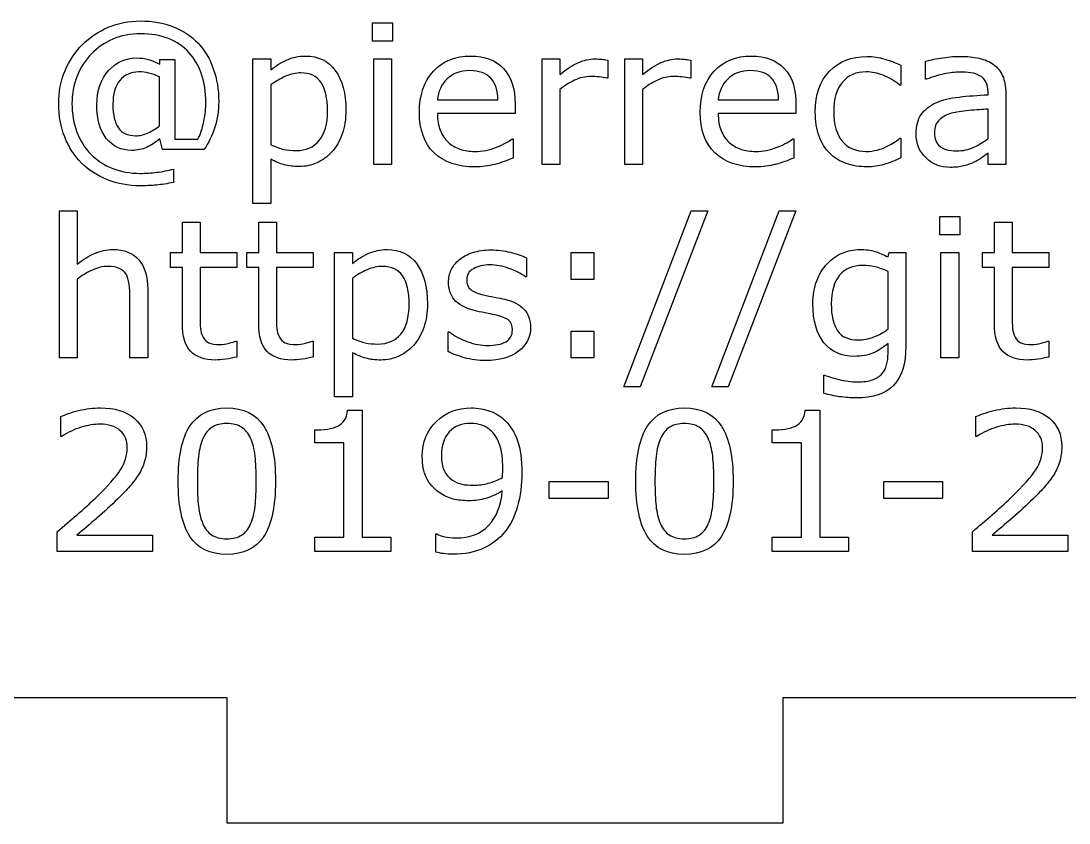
# Model space of a CAD drawing. Extents: x 2 to 152, y 4 to 49.
# Drawn here: x 98.01 to 105.95, y 4.3 to 10.37 of the extents above; entities that cross this region are included whole.
import ezdxf

# ---------------------------------------------------------------- set-up
doc = ezdxf.new("R2010")
doc.units = 0
doc.layers.get('0').update_dxf_attribs({"linetype": 'CONTINUOUS'})

msp = doc.modelspace()

# ---------------------------------------------------------------- linework, layer by layer
at = {"color": 7}
for points in [[(100.824213, 10.214923), (100.672562, 10.214923), (100.672562, 10.354408), (100.824213, 10.354408)], [(100.815642, 9.282154), (100.681169, 9.282154), (100.681169, 10.081159), (100.815642, 10.081159)], [(99.50732, 9.756405)], [(100.331371, 9.687736)], [(100.470129, 9.691313)], [(99.060252, 9.574007)], [(105.332836, 9.47886)], [(103.211212, 8.93022), (102.698336, 7.599738), (102.574585, 7.599738), (103.085319, 8.93022)], [(103.877881, 8.93022), (103.365005, 7.599738), (103.241263, 7.599738), (103.751997, 8.93022)], [(105.118949, 8.749961), (104.967316, 8.749961), (104.967316, 8.889446), (105.118949, 8.889446)], [(102.347833, 8.412334), (102.176871, 8.412334), (102.176871, 8.616198), (102.347833, 8.616198)], [(105.110378, 7.817193), (104.975896, 7.817193), (104.975896, 8.616198), (105.110378, 8.616198)], [(100.949392, 8.222785)], [(101.088168, 8.226352)], [(101.868579, 8.047524)], [(102.347833, 7.817193), (102.176871, 7.817193), (102.176871, 8.021057), (102.347833, 8.021057)], [(104.575316, 8.036788)], [(101.658272, 6.979563)], [(101.802762, 6.94879)], [(99.937228, 6.88514)], [(102.456558, 6.753522), (102.010204, 6.753522), (102.010204, 6.882994), (102.456558, 6.882994)], [(103.402208, 6.88514)], [(104.98877, 6.753522), (104.542416, 6.753522), (104.542416, 6.882994), (104.98877, 6.882994)], [(99.749107, 6.560387)], [(103.214069, 6.560387)]]:
    msp.add_lwpolyline(points, close=True, dxfattribs=at)
for points in [[(99.901454, 9.322211), (99.901454, 8.987445), (99.766981, 8.987445), (99.766981, 10.081159), (99.901454, 10.081159), (99.901454, 9.997468)], [(102.090323, 9.849398), (102.090323, 9.282155), (101.955859, 9.282155), (101.955859, 10.08116), (102.090323, 10.08116), (102.090323, 9.963133)], [(102.716942, 9.849398), (102.716942, 9.282155), (102.58246, 9.282155), (102.58246, 10.08116), (102.716942, 10.08116), (102.716942, 9.963133)], [(99.06168, 10.041817), (99.06168, 10.076151), (99.175422, 10.076151), (99.175422, 9.473858), (99.349232, 9.473858)], [(102.454424, 10.07258), (102.454415, 9.93452)], [(103.081042, 10.07258), (103.081033, 9.93452)], [(104.672595, 10.033232), (104.672595, 9.883733), (104.665453, 9.883733)], [(104.865734, 9.927372), (104.858591, 9.927372), (104.858591, 10.063997)], [(99.060252, 9.574002), (99.060252, 9.944535)], [(102.454415, 9.93452), (102.447272, 9.93452)], [(103.081033, 9.93452), (103.073891, 9.93452)], [(99.901454, 9.884454), (99.901454, 9.43166)], [(101.163279, 9.770712), (101.621069, 9.770712)], [(103.28918, 9.770712), (103.746988, 9.770712)], [(105.332836, 9.810062), (105.332836, 9.830806)], [(105.466604, 9.824368), (105.466595, 9.282154)], [(101.751953, 9.740669), (101.751971, 9.667707)], [(103.877872, 9.740669), (103.877881, 9.667707)], [(105.332836, 9.478865), (105.332836, 9.701328)], [(101.751971, 9.667707), (101.163279, 9.667707)], [(103.877881, 9.667707), (103.28918, 9.667707)], [(99.395738, 9.394458), (99.081, 9.394458), (99.06168, 9.477435)], [(101.72908, 9.477435), (101.736222, 9.477435), (101.736222, 9.330796)], [(103.854999, 9.477435), (103.862141, 9.477435), (103.862141, 9.330796)], [(104.665453, 9.4803), (104.672595, 9.4803), (104.672595, 9.332225)], [(105.466595, 9.282154), (105.332836, 9.282154), (105.332836, 9.367276)], [(99.164682, 9.247818), (99.164682, 9.146243)], [(98.436499, 8.413763), (98.436499, 7.817193), (98.302026, 7.817193), (98.302026, 8.93022), (98.436499, 8.93022), (98.436499, 8.527498)], [(99.231919, 8.078282), (99.231919, 8.503179), (99.141085, 8.503179), (99.141085, 8.616199), (99.231919, 8.616199), (99.231919, 8.845813), (99.36641, 8.845813), (99.36641, 8.616199), (99.643953, 8.616199), (99.643953, 8.503179), (99.36641, 8.503179), (99.36641, 8.139084)], [(99.809897, 8.078282), (99.809897, 8.503179), (99.719055, 8.503179), (99.719055, 8.616199), (99.809897, 8.616199), (99.809897, 8.845813), (99.944388, 8.845813), (99.944388, 8.616199), (100.221923, 8.616199), (100.221923, 8.503179), (99.944388, 8.503179), (99.944388, 8.139084)], [(105.380761, 8.078282), (105.380761, 8.503179), (105.289919, 8.503179), (105.289919, 8.616199), (105.380761, 8.616199), (105.380761, 8.845813), (105.515243, 8.845813), (105.515243, 8.616199), (105.792778, 8.616199), (105.792778, 8.503179), (105.515243, 8.503179), (105.515243, 8.139084)], [(100.519492, 7.85725), (100.519492, 7.522484), (100.38501, 7.522484), (100.38501, 8.616198), (100.519492, 8.616198), (100.519492, 8.532506)], [(101.837099, 8.575425), (101.837099, 8.431647), (101.829957, 8.431647)], [(104.575245, 8.581858), (104.583815, 8.616192), (104.709709, 8.616192), (104.709798, 7.908037)], [(100.519492, 8.419492), (100.519492, 7.966699)], [(104.575316, 8.036794), (104.575316, 8.472419)], [(98.970133, 8.335794), (98.970124, 7.817193)], [(98.970124, 7.817193), (98.835642, 7.817193), (98.835642, 8.272133)], [(101.244113, 7.865118), (101.244113, 8.01605), (101.251255, 8.01605)], [(99.636784, 7.945229), (99.643926, 7.945229), (99.643953, 7.824345)], [(100.214772, 7.945229), (100.221914, 7.945229), (100.221923, 7.824345)], [(105.785627, 7.945229), (105.792769, 7.945229), (105.792778, 7.824345)], [(104.575245, 7.852953), (104.575245, 7.925915)], [(104.09034, 7.548946), (104.09034, 7.686286), (104.097482, 7.686286)], [(100.482298, 7.420908), (100.593166, 7.420908), (100.593166, 6.460957), (100.810624, 6.460957), (100.810624, 6.352231)], [(103.947278, 7.420908), (104.058146, 7.420908), (104.058146, 6.460957), (104.275604, 6.460957), (104.275604, 6.352231)], [(98.31848, 7.222767), (98.311338, 7.222767), (98.311338, 7.372983)], [(105.248431, 7.222767), (105.241289, 7.222767), (105.241289, 7.372983)], [(100.810624, 6.352231), (100.234083, 6.352231), (100.234083, 6.460959), (100.455836, 6.460959), (100.455836, 7.174842), (100.234083, 7.174842), (100.234083, 7.272124)], [(104.275604, 6.352231), (103.699054, 6.352231), (103.699054, 6.460959), (103.920807, 6.460959), (103.920807, 7.174842), (103.699054, 7.174842), (103.699054, 7.272124)], [(99.00588, 6.352231), (98.284858, 6.352231), (98.284858, 6.501731)], [(98.432946, 6.47455), (99.005907, 6.47455), (99.00588, 6.352231)], [(101.152548, 6.347934), (101.152548, 6.484558), (101.15969, 6.484558)], [(105.93584, 6.352231), (105.214808, 6.352231), (105.214808, 6.501731)], [(105.362897, 6.47455), (105.935858, 6.47455), (105.93584, 6.352231)], [(116.021239, 5.244939), (112.00365, 5.244939), (112.00365, 4.295903), (107.796253, 4.295903), (107.796253, 5.244939), (103.778665, 5.244939), (103.778665, 4.295903), (99.571269, 4.295903), (99.571269, 5.244939), (95.553681, 5.244939), (95.553681, 4.295903), (91.346284, 4.295903), (91.346284, 5.244939), (87.328696, 5.244939), (87.328696, 4.295903), (83.1213, 4.295903)]]:
    msp.add_lwpolyline(points, dxfattribs=at)
for points in [[(98.474407, 10.189169), (98.529725, 10.244963), (98.595298, 10.288836), (98.671126, 10.320787)], [(98.671126, 10.320787), (98.746943, 10.352737), (98.828011, 10.368712), (98.914333, 10.368712)], [(98.914333, 10.368712), (99.007797, 10.368712), (99.091247, 10.35393), (99.164682, 10.324364)], [(99.164682, 10.324364), (99.23813, 10.294798), (99.300125, 10.253309), (99.35067, 10.199899)], [(98.915047, 10.272147), (98.838743, 10.272147), (98.768881, 10.258318), (98.705463, 10.23066)], [(99.12606, 10.234952), (99.06407, 10.259749), (98.993732, 10.272147), (98.915047, 10.272147)], [(98.343514, 9.991028), (98.375459, 10.067328), (98.41909, 10.133375), (98.474407, 10.189169)], [(98.705463, 10.23066), (98.642515, 10.203), (98.588391, 10.165804), (98.54309, 10.119071)], [(99.282005, 10.129801), (99.240037, 10.175581), (99.188056, 10.210631), (99.12606, 10.234952)], [(99.35067, 10.199899), (99.40122, 10.146489), (99.439848, 10.082111), (99.466555, 10.006764)], [(98.54309, 10.119071), (98.497302, 10.072337), (98.461292, 10.016304), (98.435062, 9.950972)], [(98.672555, 9.99246), (98.731205, 10.056838), (98.801305, 10.089028), (98.882853, 10.089028)], [(98.882853, 10.089028), (98.917666, 10.089028), (98.948426, 10.084974), (98.975132, 10.076867)], [(99.377141, 9.965278), (99.355678, 10.02918), (99.323966, 10.08402), (99.282005, 10.129801)], [(100.021633, 10.072575), (100.066463, 10.093081), (100.114151, 10.103334), (100.164695, 10.103334)], [(100.164695, 10.103334), (100.261022, 10.103334), (100.335889, 10.066853), (100.389296, 9.99389)], [(101.13321, 9.988168), (101.20474, 10.064945), (101.298686, 10.103334), (101.415048, 10.103334)], [(101.415048, 10.103334), (101.52282, 10.103334), (101.605794, 10.07186), (101.663968, 10.008912)], [(102.231242, 10.053978), (102.272252, 10.0721), (102.313978, 10.08116), (102.356421, 10.08116)], [(102.356421, 10.08116), (102.379789, 10.08116), (102.396719, 10.080446), (102.407213, 10.079018)], [(102.407213, 10.079018), (102.417706, 10.078065), (102.433443, 10.075919), (102.454424, 10.07258)], [(102.857861, 10.053978), (102.89887, 10.0721), (102.940596, 10.08116), (102.98304, 10.08116)], [(102.98304, 10.08116), (103.006407, 10.08116), (103.023338, 10.080446), (103.033831, 10.079018)], [(103.033831, 10.079018), (103.044318, 10.078065), (103.060055, 10.075919), (103.081042, 10.07258)], [(103.259137, 9.988168), (103.330668, 10.064945), (103.424614, 10.103334), (103.540975, 10.103334)], [(103.540975, 10.103334), (103.648736, 10.103334), (103.731709, 10.07186), (103.789896, 10.008912)], [(104.131828, 9.988168), (104.203835, 10.062561), (104.298733, 10.099757), (104.416523, 10.099757)], [(104.416523, 10.099757), (104.4623, 10.099757), (104.507124, 10.09332), (104.550996, 10.080444)], [(104.550996, 10.080444), (104.59535, 10.067568), (104.635883, 10.051831), (104.672595, 10.033232)], [(104.858591, 10.063997), (104.884816, 10.071154), (104.922727, 10.079022), (104.972325, 10.087603)], [(104.972325, 10.087603), (105.021923, 10.096186), (105.070803, 10.100478), (105.118967, 10.100478)], [(105.118967, 10.100478), (105.175237, 10.100478), (105.224114, 10.095709), (105.2656, 10.086171)], [(105.2656, 10.086171), (105.307573, 10.077111), (105.343818, 10.061375), (105.374333, 10.038961)], [(98.975132, 10.076867), (99.001839, 10.069233), (99.030688, 10.05755), (99.06168, 10.041817)], [(99.466555, 10.006764), (99.493731, 9.931895), (99.50732, 9.848442), (99.50732, 9.756405)], [(99.901454, 9.997468), (99.937225, 10.02751), (99.977285, 10.052546), (100.021633, 10.072575)], [(101.663968, 10.008912), (101.722625, 9.945965), (101.751953, 9.85655), (101.751953, 9.740669)], [(102.090323, 9.963133), (102.143736, 10.006052), (102.190709, 10.036334), (102.231242, 10.053978)], [(102.716942, 9.963133), (102.770355, 10.006052), (102.817328, 10.036334), (102.857861, 10.053978)], [(103.789896, 10.008912), (103.848547, 9.945965), (103.877872, 9.85655), (103.877872, 9.740669)], [(105.374333, 10.038961), (105.404379, 10.017025), (105.427267, 9.988651), (105.442998, 9.953838)], [(98.29558, 9.744959), (98.29558, 9.833182), (98.311558, 9.915205), (98.343514, 9.991028)], [(98.435062, 9.950972), (98.409314, 9.886117), (98.396439, 9.81697), (98.396439, 9.743531)], [(98.58457, 9.733517), (98.58457, 9.841768), (98.613898, 9.928082), (98.672555, 9.99246)], [(98.902878, 9.983167), (98.841365, 9.983167), (98.793201, 9.961707), (98.758388, 9.918788)], [(98.979418, 9.973862), (98.955574, 9.980065), (98.930061, 9.983167), (98.902878, 9.983167)], [(99.060252, 9.944535), (99.030212, 9.958363), (99.003267, 9.968139), (98.979418, 9.973862)], [(99.41004, 9.752115), (99.41004, 9.830322), (99.399074, 9.901377), (99.377141, 9.965278)], [(100.013767, 9.950263), (99.974663, 9.933572), (99.937225, 9.911635), (99.901454, 9.884454)], [(100.130367, 9.975299), (100.091738, 9.975299), (100.052872, 9.966953), (100.013767, 9.950263)], [(100.282008, 9.903768), (100.249106, 9.951455), (100.198559, 9.975299), (100.130367, 9.975299)], [(100.389296, 9.99389), (100.443185, 9.921405), (100.470129, 9.820546), (100.470129, 9.691313)], [(101.026628, 9.677007), (101.026628, 9.80767), (101.062155, 9.911391), (101.13321, 9.988168)], [(101.235515, 9.928797), (101.193078, 9.886356), (101.168999, 9.833661), (101.163279, 9.770712)], [(101.407914, 9.99246), (101.335901, 9.99246), (101.278435, 9.971239), (101.235515, 9.928797)], [(101.567421, 9.93452), (101.532614, 9.973147), (101.479445, 9.99246), (101.407914, 9.99246)], [(101.621069, 9.770712), (101.620296, 9.84129), (101.602413, 9.895892), (101.567421, 9.93452)], [(102.201923, 9.920215), (102.163295, 9.902093), (102.126095, 9.878487), (102.090323, 9.849398)], [(102.322093, 9.948111), (102.280596, 9.948111), (102.240539, 9.938812), (102.201923, 9.920215)], [(102.388616, 9.94454), (102.37001, 9.946921), (102.347836, 9.948111), (102.322093, 9.948111)], [(102.447272, 9.93452), (102.427238, 9.939288), (102.407686, 9.942628), (102.388616, 9.94454)], [(102.828523, 9.920215), (102.789907, 9.902093), (102.752713, 9.878487), (102.716942, 9.849398)], [(102.948703, 9.948111), (102.907212, 9.948111), (102.867152, 9.938812), (102.828523, 9.920215)], [(103.015234, 9.94454), (102.996628, 9.946921), (102.974451, 9.948111), (102.948703, 9.948111)], [(103.073891, 9.93452), (103.053856, 9.939288), (103.034304, 9.942628), (103.015234, 9.94454)], [(103.152546, 9.677007), (103.152546, 9.80767), (103.188076, 9.911391), (103.259137, 9.988168)], [(103.361434, 9.928797), (103.31899, 9.886356), (103.294906, 9.833661), (103.28918, 9.770712)], [(103.533815, 9.99246), (103.461814, 9.99246), (103.404354, 9.971239), (103.361434, 9.928797)], [(103.69334, 9.93452), (103.658521, 9.973147), (103.605346, 9.99246), (103.533815, 9.99246)], [(103.746988, 9.770712), (103.746214, 9.84129), (103.728332, 9.895892), (103.69334, 9.93452)], [(104.024523, 9.680584), (104.024523, 9.811247), (104.060291, 9.913775), (104.131828, 9.988168)], [(104.4108, 9.983161), (104.334508, 9.983161), (104.274182, 9.95741), (104.229821, 9.905908)], [(104.538131, 9.95741), (104.494729, 9.974578), (104.452286, 9.983161), (104.4108, 9.983161)], [(104.665453, 9.883733), (104.624444, 9.915683), (104.582003, 9.940242), (104.538131, 9.95741)], [(105.000207, 9.96743), (104.956817, 9.958369), (104.911993, 9.945016), (104.865734, 9.927372)], [(105.118235, 9.981737), (105.082951, 9.981737), (105.043609, 9.976968), (105.000207, 9.96743)], [(105.201925, 9.976014), (105.175225, 9.979829), (105.147328, 9.981737), (105.118235, 9.981737)], [(105.270608, 9.953838), (105.251526, 9.964807), (105.228632, 9.972199), (105.201925, 9.976014)], [(105.316382, 9.906628), (105.305889, 9.926657), (105.290631, 9.942394), (105.270608, 9.953838)], [(105.442998, 9.953838), (105.458735, 9.919027), (105.466604, 9.87587), (105.466604, 9.824368)], [(98.758388, 9.918788), (98.723581, 9.87587), (98.706177, 9.81483), (98.706177, 9.735668)], [(100.331371, 9.687742), (100.331371, 9.784071), (100.314917, 9.856079), (100.282008, 9.903768)], [(104.229821, 9.905908), (104.185955, 9.854881), (104.164022, 9.779773), (104.164022, 9.680584)], [(105.332836, 9.830806), (105.332836, 9.861325), (105.327351, 9.886599), (105.316382, 9.906628)], [(104.937979, 9.749259), (104.986624, 9.770719), (105.045043, 9.785263), (105.113235, 9.792893)], [(105.113235, 9.792893), (105.181427, 9.800527), (105.254627, 9.806249), (105.332836, 9.810062)], [(98.341363, 9.490308), (98.310841, 9.567085), (98.29558, 9.651969), (98.29558, 9.744959)], [(98.396439, 9.743531), (98.396439, 9.664847), (98.408837, 9.592838), (98.433633, 9.527506)], [(98.6561, 9.47958), (98.608413, 9.540144), (98.58457, 9.62479), (98.58457, 9.733517)], [(98.706177, 9.735668), (98.706177, 9.657938), (98.720007, 9.599044), (98.747666, 9.558986)], [(99.3943, 9.607622), (99.404794, 9.661509), (99.41004, 9.709673), (99.41004, 9.752115)], [(99.50732, 9.756406), (99.50732, 9.690121), (99.497546, 9.625981), (99.478, 9.563987)], [(100.268411, 9.463129), (100.310384, 9.513677), (100.331371, 9.588546), (100.331371, 9.687736)], [(100.470129, 9.691313), (100.470129, 9.626458), (100.460832, 9.567087), (100.442238, 9.5132)], [(104.826397, 9.660561), (104.852622, 9.698234), (104.889815, 9.7278), (104.937979, 9.749259)], [(105.187632, 9.690592), (105.132308, 9.685824), (105.088433, 9.67891), (105.056007, 9.669849)], [(105.332836, 9.701328), (105.291827, 9.698947), (105.243425, 9.695368), (105.187632, 9.690592)], [(99.349232, 9.473858), (99.369266, 9.509623), (99.384289, 9.554211), (99.3943, 9.607622)], [(101.138209, 9.370852), (101.063821, 9.442861), (101.026628, 9.544913), (101.026628, 9.677007)], [(101.163279, 9.667707), (101.163279, 9.618589), (101.170671, 9.575671), (101.185456, 9.538951)], [(103.264137, 9.370852), (103.189743, 9.442861), (103.152546, 9.544913), (103.152546, 9.677007)], [(103.28918, 9.667707), (103.28918, 9.618589), (103.296572, 9.575671), (103.311357, 9.538951)], [(104.053146, 9.496748), (104.034064, 9.549204), (104.024523, 9.610483), (104.024523, 9.680584)], [(104.164022, 9.680584), (104.164022, 9.584255), (104.185479, 9.510101), (104.228393, 9.458121)], [(104.787766, 9.513922), (104.787766, 9.574484), (104.800643, 9.623364), (104.826397, 9.660561)], [(104.962299, 9.618345), (104.938461, 9.595455), (104.926542, 9.563743), (104.926542, 9.523209)], [(105.056007, 9.669849), (105.017378, 9.65888), (104.986142, 9.641712), (104.962299, 9.618345)], [(98.433633, 9.527506), (98.458435, 9.462651), (98.493486, 9.407095), (98.538787, 9.360838)], [(98.747666, 9.558986), (98.775325, 9.519406), (98.818479, 9.499616), (98.87713, 9.499616)], [(98.97299, 9.52179), (99.004934, 9.536574), (99.034021, 9.553979), (99.060252, 9.574007)], [(99.478, 9.563987), (99.458918, 9.501994), (99.431497, 9.445484), (99.395738, 9.394458)], [(101.185456, 9.538951), (101.200235, 9.502709), (101.220501, 9.472904), (101.246256, 9.449537)], [(103.311357, 9.538951), (103.326142, 9.502709), (103.346408, 9.472904), (103.372156, 9.449537)], [(104.926542, 9.523209), (104.926542, 9.477429), (104.940372, 9.442855), (104.96803, 9.419488)], [(98.469408, 9.292882), (98.414566, 9.347723), (98.371885, 9.413531), (98.341363, 9.490308)], [(98.848525, 9.388736), (98.768411, 9.388736), (98.70427, 9.419017), (98.6561, 9.47958)], [(98.87713, 9.499616), (98.90908, 9.499616), (98.941034, 9.507007), (98.97299, 9.52179)], [(99.06168, 9.477435), (99.026391, 9.448823), (98.992533, 9.426886), (98.960107, 9.411625)], [(100.093164, 9.387304), (100.168034, 9.387304), (100.22645, 9.412579), (100.268411, 9.463129)], [(100.442238, 9.5132), (100.423645, 9.45979), (100.397414, 9.414487), (100.363547, 9.377291)], [(101.246256, 9.449537), (101.271046, 9.426647), (101.300371, 9.409479), (101.334232, 9.398035)], [(101.611061, 9.413056), (101.666379, 9.434992), (101.705718, 9.456452), (101.72908, 9.477435)], [(103.372156, 9.449537), (103.396958, 9.426647), (103.42629, 9.409479), (103.46015, 9.398035)], [(103.736971, 9.413056), (103.792289, 9.434992), (103.831631, 9.456452), (103.854999, 9.477435)], [(104.133971, 9.36656), (104.099158, 9.400896), (104.072216, 9.444292), (104.053146, 9.496748)], [(104.228393, 9.458121), (104.271795, 9.406618), (104.332597, 9.380867), (104.4108, 9.380867)], [(104.569602, 9.419499), (104.58916, 9.429514), (104.607522, 9.440005), (104.624688, 9.450973)], [(104.624688, 9.450973), (104.641853, 9.462418), (104.655441, 9.472193), (104.665453, 9.4803)], [(104.862877, 9.331516), (104.812803, 9.379204), (104.787766, 9.440005), (104.787766, 9.513922)], [(105.224102, 9.412336), (105.263207, 9.430934), (105.299451, 9.453109), (105.332836, 9.47886)], [(98.960107, 9.411625), (98.92768, 9.396365), (98.890486, 9.388736), (98.848525, 9.388736)], [(99.901454, 9.43166), (99.939606, 9.414493), (99.972273, 9.40281), (99.999456, 9.39661)], [(99.999456, 9.39661), (100.027115, 9.390406), (100.058351, 9.387304), (100.093164, 9.387304)], [(100.363547, 9.377291), (100.332079, 9.342002), (100.294885, 9.314581), (100.251966, 9.295029)], [(101.44867, 9.263557), (101.316096, 9.263557), (101.212609, 9.299322), (101.138209, 9.370852)], [(101.334232, 9.398035), (101.368563, 9.386589), (101.406236, 9.380867), (101.447251, 9.380867)], [(101.447251, 9.380867), (101.501622, 9.380867), (101.556226, 9.391596), (101.611061, 9.413056)], [(103.57458, 9.263557), (103.442012, 9.263557), (103.338531, 9.299322), (103.264137, 9.370852)], [(103.46015, 9.398035), (103.494481, 9.386589), (103.532151, 9.380867), (103.573161, 9.380867)], [(103.573161, 9.380867), (103.627526, 9.380867), (103.682129, 9.391596), (103.736971, 9.413056)], [(104.257721, 9.289307), (104.209552, 9.306475), (104.168302, 9.332226), (104.133971, 9.36656)], [(104.4108, 9.380867), (104.437983, 9.380867), (104.465642, 9.384445), (104.493777, 9.391602)], [(104.493777, 9.391602), (104.521918, 9.398759), (104.547193, 9.408058), (104.569602, 9.419499)], [(104.96803, 9.419488), (104.995689, 9.396598), (105.037892, 9.385153), (105.094638, 9.385153)], [(105.094638, 9.385153), (105.141843, 9.385153), (105.184998, 9.394214), (105.224102, 9.412336)], [(105.332836, 9.367276), (105.320914, 9.35917), (105.304698, 9.347725), (105.284188, 9.332941)], [(98.664689, 9.166272), (98.588861, 9.196315), (98.523767, 9.238518), (98.469408, 9.292882)], [(98.538787, 9.360838), (98.585998, 9.312674), (98.641319, 9.276432), (98.704749, 9.252111)], [(100.003741, 9.280008), (99.970369, 9.289068), (99.936273, 9.303136), (99.901454, 9.322211)], [(100.251966, 9.295029), (100.209528, 9.275955), (100.164463, 9.266417), (100.116769, 9.266417)], [(101.736222, 9.330796), (101.690916, 9.311721), (101.644657, 9.295746), (101.597446, 9.28287)], [(103.862141, 9.330796), (103.81684, 9.311721), (103.770585, 9.295746), (103.723374, 9.28287)], [(104.416523, 9.264271), (104.358813, 9.264271), (104.305879, 9.272616), (104.257721, 9.289307)], [(104.672595, 9.332225), (104.627771, 9.310767), (104.585092, 9.294076), (104.544559, 9.282154)], [(105.045998, 9.259985), (104.973985, 9.259985), (104.912945, 9.283829), (104.862877, 9.331516)], [(105.225531, 9.298606), (105.203122, 9.287638), (105.177373, 9.278578), (105.148286, 9.271424)], [(105.284188, 9.332941), (105.264165, 9.318635), (105.244613, 9.30719), (105.225531, 9.298606)], [(98.704749, 9.252111), (98.768167, 9.227314), (98.837314, 9.214915), (98.91219, 9.214915)], [(98.91219, 9.214915), (98.953199, 9.214915), (98.995402, 9.217537), (99.038798, 9.222781)], [(99.038798, 9.222781), (99.082664, 9.228024), (99.124625, 9.23637), (99.164682, 9.247818)], [(100.116769, 9.266417), (100.075284, 9.266417), (100.037608, 9.270947), (100.003741, 9.280008)], [(101.597446, 9.28287), (101.550235, 9.269994), (101.500643, 9.263557), (101.44867, 9.263557)], [(103.723374, 9.28287), (103.676163, 9.269994), (103.626565, 9.263557), (103.57458, 9.263557)], [(104.544559, 9.282154), (104.504502, 9.270232), (104.461824, 9.264271), (104.416523, 9.264271)], [(105.148286, 9.271424), (105.119193, 9.263798), (105.085097, 9.259985), (105.045998, 9.259985)], [(98.911467, 9.120491), (98.822765, 9.120491), (98.740505, 9.135752), (98.664689, 9.166272)], [(99.035218, 9.126214), (98.995161, 9.122399), (98.953911, 9.120491), (98.911467, 9.120491)], [(99.164682, 9.146243), (99.118429, 9.136228), (99.075274, 9.129552), (99.035218, 9.126214)], [(98.436499, 8.527498), (98.478467, 8.56231), (98.521865, 8.589492), (98.566696, 8.609044)], [(98.566696, 8.609044), (98.61152, 8.628596), (98.657541, 8.638372), (98.704758, 8.638372)], [(98.704758, 8.638372), (98.791067, 8.638372), (98.856873, 8.612383), (98.902173, 8.560403)], [(100.519492, 8.532506), (100.555252, 8.562549), (100.595308, 8.587585), (100.639663, 8.607614)], [(100.639663, 8.607614), (100.684487, 8.62812), (100.732177, 8.638372), (100.782733, 8.638372)], [(100.782733, 8.638372), (100.87906, 8.638372), (100.953927, 8.601891), (101.007334, 8.52893)], [(101.329946, 8.56255), (101.356653, 8.584962), (101.390511, 8.602607), (101.43152, 8.615483)], [(101.43152, 8.615483), (101.473005, 8.628835), (101.519264, 8.635511), (101.570296, 8.635511)], [(101.570296, 8.635511), (101.617977, 8.635511), (101.666141, 8.62955), (101.714786, 8.617629)], [(101.714786, 8.617629), (101.763896, 8.606183), (101.804667, 8.592115), (101.837099, 8.575425)], [(104.114588, 8.53107), (104.145586, 8.564929), (104.183259, 8.591157), (104.227607, 8.609755)], [(104.227607, 8.609755), (104.271961, 8.62883), (104.316075, 8.638368), (104.359947, 8.638368)], [(104.359947, 8.638368), (104.406199, 8.638368), (104.444825, 8.633599), (104.475823, 8.624061)], [(104.475823, 8.624061), (104.507297, 8.615001), (104.540437, 8.600933), (104.575245, 8.581858)], [(98.666841, 8.510332), (98.630117, 8.510332), (98.591727, 8.501271), (98.55167, 8.483149)], [(98.754103, 8.495309), (98.731688, 8.505324), (98.7026, 8.510332), (98.666841, 8.510332)], [(98.805617, 8.450961), (98.793689, 8.470989), (98.776518, 8.485771), (98.754103, 8.495309)], [(98.902173, 8.560403), (98.94748, 8.508423), (98.970133, 8.433554), (98.970133, 8.335794)], [(100.748387, 8.510337), (100.709759, 8.510337), (100.670893, 8.501992), (100.631788, 8.485301)], [(100.900047, 8.438806), (100.867138, 8.486493), (100.816585, 8.510337), (100.748387, 8.510337)], [(101.007334, 8.52893), (101.061223, 8.456445), (101.088168, 8.355585), (101.088168, 8.226352)], [(101.267709, 8.48458), (101.281542, 8.51367), (101.302287, 8.539659), (101.329946, 8.56255)], [(101.435823, 8.493163), (101.401956, 8.474566), (101.385023, 8.446668), (101.385023, 8.409472)], [(101.560279, 8.521776), (101.511163, 8.521776), (101.469678, 8.512239), (101.435823, 8.493163)], [(101.704778, 8.495309), (101.655662, 8.512954), (101.607496, 8.521776), (101.560279, 8.521776)], [(101.829957, 8.431647), (101.795626, 8.456921), (101.7539, 8.478142), (101.704778, 8.495309)], [(104.035192, 8.401598), (104.054738, 8.45167), (104.081204, 8.494828), (104.114588, 8.53107)], [(104.383615, 8.517478), (104.309703, 8.517478), (104.251522, 8.492681), (104.209073, 8.443086)], [(104.47518, 8.506754), (104.444652, 8.513903), (104.41413, 8.517478), (104.383615, 8.517478)], [(104.575316, 8.472419), (104.539551, 8.488633), (104.506172, 8.500078), (104.47518, 8.506754)], [(98.55167, 8.483149), (98.511613, 8.465028), (98.473223, 8.441899), (98.436499, 8.413763)], [(98.829214, 8.375136), (98.824928, 8.407564), (98.817063, 8.432839), (98.805617, 8.450961)], [(100.631788, 8.485301), (100.592684, 8.46861), (100.555252, 8.446674), (100.519492, 8.419492)], [(100.949392, 8.222781), (100.949392, 8.319109), (100.932943, 8.391118), (100.900047, 8.438806)], [(101.247684, 8.391589), (101.247684, 8.424494), (101.254359, 8.455491), (101.267709, 8.48458)], [(104.209073, 8.443086), (104.166629, 8.393491), (104.145408, 8.321482), (104.145408, 8.227061)], [(98.835642, 8.272133), (98.835642, 8.308852), (98.833499, 8.343186), (98.829214, 8.375136)], [(101.291315, 8.258541), (101.262228, 8.294783), (101.247684, 8.339133), (101.247684, 8.391589)], [(101.385023, 8.409472), (101.385023, 8.376567), (101.395278, 8.35177), (101.415789, 8.33508)], [(101.415789, 8.33508), (101.435817, 8.318389), (101.468246, 8.304798), (101.513077, 8.294307)], [(104.006569, 8.224201), (104.006569, 8.292871), (104.01611, 8.352004), (104.035192, 8.401598)], [(101.440814, 8.176995), (101.370711, 8.195593), (101.320878, 8.222775), (101.291315, 8.258541)], [(101.513077, 8.294307), (101.537873, 8.288587), (101.565532, 8.282864), (101.596053, 8.277139)], [(101.596053, 8.277139), (101.627045, 8.271419), (101.652796, 8.266173), (101.673307, 8.261402)], [(101.673307, 8.261402), (101.735773, 8.247096), (101.783936, 8.222537), (101.817797, 8.187725)], [(100.88645, 7.998178), (100.928411, 8.048726), (100.949392, 8.123595), (100.949392, 8.222785)], [(101.088168, 8.226352), (101.088168, 8.161497), (101.078865, 8.102125), (101.060259, 8.048238)], [(101.524505, 8.158397), (101.493983, 8.164117), (101.466086, 8.170317), (101.440814, 8.176995)], [(101.817797, 8.187725), (101.851652, 8.152436), (101.868579, 8.105703), (101.868579, 8.047524)], [(104.090268, 7.932353), (104.034469, 8.0015), (104.006569, 8.098783), (104.006569, 8.224201)], [(104.145408, 8.227061), (104.145408, 8.137408), (104.161148, 8.069454), (104.192628, 8.023197)], [(99.36641, 8.139084), (99.36641, 8.097119), (99.367362, 8.064215), (99.369266, 8.040372)], [(99.944388, 8.139084), (99.944388, 8.097119), (99.945341, 8.064215), (99.947245, 8.040372)], [(101.599616, 8.143375), (101.580545, 8.147667), (101.555508, 8.152674), (101.524505, 8.158397)], [(101.704046, 8.101888), (101.685928, 8.118102), (101.651118, 8.131931), (101.599616, 8.143375)], [(101.731223, 8.030356), (101.731223, 8.06183), (101.722164, 8.085674), (101.704046, 8.101888)], [(105.515243, 8.139084), (105.515243, 8.097119), (105.516196, 8.064215), (105.5181, 8.040372)], [(99.295593, 7.867265), (99.253143, 7.911138), (99.231919, 7.981477), (99.231919, 8.078282)], [(99.369266, 8.040372), (99.371112, 8.017004), (99.377787, 7.995068), (99.389292, 7.974563)], [(99.873563, 7.867265), (99.831119, 7.911138), (99.809897, 7.981477), (99.809897, 8.078282)], [(99.947245, 8.040372), (99.94915, 8.017004), (99.955825, 7.995068), (99.967271, 7.974563)], [(101.060259, 8.048238), (101.041665, 7.994828), (101.015441, 7.949526), (100.981586, 7.91233)], [(101.251255, 8.01605), (101.293699, 7.984099), (101.34091, 7.958586), (101.392888, 7.939511)], [(101.681164, 7.940227), (101.714536, 7.959301), (101.731223, 7.989345), (101.731223, 8.030356)], [(101.868571, 8.047524), (101.868571, 7.974561), (101.83829, 7.914714), (101.777728, 7.867981)], [(104.192628, 8.023197), (104.224102, 7.97694), (104.276318, 7.953811), (104.349278, 7.953811)], [(104.466591, 7.975987), (104.506172, 7.991246), (104.542413, 8.011513), (104.575316, 8.036788)], [(105.444418, 7.867265), (105.40198, 7.911138), (105.380761, 7.981477), (105.380761, 8.078282)], [(105.5181, 8.040372), (105.520005, 8.017004), (105.52668, 7.995068), (105.538126, 7.974563)], [(99.389292, 7.974563), (99.399785, 7.955487), (99.414091, 7.941419), (99.432209, 7.932358)], [(99.585288, 7.928777), (99.609137, 7.935449), (99.626303, 7.940933), (99.636784, 7.945229)], [(99.967271, 7.974563), (99.977758, 7.955487), (99.992064, 7.941419), (100.010187, 7.932358)], [(100.163257, 7.928777), (100.187107, 7.935449), (100.204278, 7.940933), (100.214772, 7.945229)], [(100.519492, 7.966699), (100.557644, 7.949532), (100.590312, 7.937848), (100.617494, 7.931649)], [(100.711194, 7.922355), (100.786063, 7.922355), (100.844482, 7.947629), (100.88645, 7.998178)], [(101.392888, 7.939511), (101.444873, 7.920913), (101.494706, 7.911614), (101.542387, 7.911614)], [(101.542387, 7.911614), (101.601526, 7.911614), (101.647785, 7.921152), (101.681164, 7.940227)], [(104.349278, 7.953811), (104.388382, 7.953811), (104.427487, 7.961203), (104.466591, 7.975987)], [(105.538126, 7.974563), (105.548619, 7.955487), (105.562925, 7.941419), (105.581043, 7.932358)], [(105.734113, 7.928777), (105.757962, 7.935449), (105.775134, 7.940933), (105.785627, 7.945229)], [(99.481571, 7.801456), (99.400029, 7.801456), (99.338036, 7.823393), (99.295593, 7.867265)], [(99.432209, 7.932358), (99.450815, 7.923775), (99.47895, 7.919483), (99.516614, 7.919483)], [(99.516614, 7.919483), (99.538553, 7.919483), (99.561444, 7.922581), (99.585288, 7.928777)], [(100.059541, 7.801456), (99.977999, 7.801456), (99.916006, 7.823393), (99.873563, 7.867265)], [(100.010187, 7.932358), (100.028781, 7.923775), (100.056916, 7.919483), (100.094592, 7.919483)], [(100.094592, 7.919483), (100.116531, 7.919483), (100.13942, 7.922581), (100.163257, 7.928777)], [(100.62178, 7.815047), (100.588395, 7.824108), (100.554299, 7.838175), (100.519492, 7.85725)], [(100.617494, 7.931649), (100.645153, 7.925453), (100.676386, 7.922355), (100.711194, 7.922355)], [(100.981586, 7.91233), (100.950106, 7.877041), (100.912909, 7.84962), (100.869995, 7.830068)], [(101.367854, 7.818623), (101.318733, 7.832929), (101.277486, 7.848428), (101.244113, 7.865118)], [(101.777728, 7.867981), (101.717637, 7.821246), (101.635378, 7.797879), (101.530951, 7.797879)], [(104.317735, 7.829348), (104.222361, 7.829348), (104.146538, 7.863683), (104.090268, 7.932353)], [(104.575245, 7.925915), (104.534712, 7.893487), (104.495848, 7.869167), (104.458654, 7.852953)], [(104.709798, 7.908037), (104.709798, 7.772604), (104.679041, 7.673176), (104.617527, 7.609752)], [(105.630396, 7.801456), (105.548854, 7.801456), (105.486861, 7.823393), (105.444418, 7.867265)], [(105.581043, 7.932358), (105.599642, 7.923775), (105.627777, 7.919483), (105.665448, 7.919483)], [(105.665448, 7.919483), (105.687387, 7.919483), (105.710275, 7.922581), (105.734113, 7.928777)], [(99.560977, 7.807894), (99.531401, 7.803602), (99.504933, 7.801456), (99.481571, 7.801456)], [(99.643953, 7.824345), (99.618675, 7.817673), (99.591016, 7.812189), (99.560977, 7.807894)], [(100.138947, 7.807894), (100.109377, 7.803602), (100.082909, 7.801456), (100.059541, 7.801456)], [(100.221923, 7.824345), (100.196645, 7.817673), (100.168986, 7.812189), (100.138947, 7.807894)], [(100.734799, 7.801456), (100.693308, 7.801456), (100.655635, 7.805986), (100.62178, 7.815047)], [(100.869995, 7.830068), (100.827552, 7.810993), (100.782486, 7.801456), (100.734799, 7.801456)], [(101.530951, 7.797879), (101.471812, 7.797879), (101.417446, 7.804794), (101.367854, 7.818623)], [(104.458654, 7.852953), (104.421936, 7.837217), (104.374963, 7.829348), (104.317735, 7.829348)], [(104.564576, 7.76497), (104.571688, 7.791198), (104.575245, 7.820525), (104.575245, 7.852953)], [(105.709802, 7.807894), (105.680238, 7.803602), (105.65377, 7.801456), (105.630396, 7.801456)], [(105.792778, 7.824345), (105.7675, 7.817673), (105.739841, 7.812189), (105.709802, 7.807894)], [(104.52881, 7.69773), (104.5455, 7.716329), (104.557421, 7.738742), (104.564576, 7.76497)], [(104.097482, 7.686286), (104.119421, 7.677702), (104.154231, 7.66721), (104.201913, 7.654812)], [(104.201913, 7.654812), (104.249606, 7.641936), (104.297293, 7.635498), (104.344974, 7.635498)], [(104.344974, 7.635498), (104.390751, 7.635498), (104.428665, 7.640982), (104.458717, 7.65195)], [(104.458717, 7.65195), (104.488756, 7.662919), (104.512121, 7.678179), (104.52881, 7.69773)], [(104.209073, 7.523909), (104.169016, 7.529629), (104.129438, 7.537975), (104.09034, 7.548946)], [(104.617527, 7.609752), (104.556008, 7.546328), (104.461347, 7.514615), (104.333547, 7.514615)], [(104.333547, 7.514615), (104.291097, 7.514615), (104.249606, 7.517713), (104.209073, 7.523909)], [(98.311338, 7.372983), (98.345199, 7.389673), (98.390264, 7.404934), (98.446534, 7.418764)], [(98.446534, 7.418764), (98.50328, 7.432593), (98.558122, 7.439508), (98.611059, 7.439508)], [(98.611059, 7.439508), (98.72026, 7.439508), (98.805861, 7.413041), (98.867863, 7.360108)], [(99.289861, 7.302883), (99.349476, 7.393489), (99.44247, 7.438793), (99.568842, 7.438793)], [(99.568842, 7.438793), (99.696637, 7.438793), (99.789866, 7.392774), (99.848529, 7.300737)], [(100.460121, 7.346515), (100.472995, 7.365113), (100.480388, 7.389911), (100.482298, 7.420908)], [(101.156119, 7.336491), (101.22765, 7.404684), (101.314918, 7.438781), (101.417922, 7.438781)], [(101.417922, 7.438781), (101.469425, 7.438781), (101.517112, 7.430674), (101.560984, 7.41446)], [(101.560984, 7.41446), (101.604856, 7.398723), (101.643247, 7.374878), (101.676155, 7.342928)], [(102.75485, 7.302883), (102.814453, 7.393489), (102.907444, 7.438793), (103.033822, 7.438793)], [(103.033822, 7.438793), (103.161623, 7.438793), (103.254849, 7.392774), (103.3135, 7.300737)], [(103.925092, 7.346515), (103.937966, 7.365113), (103.945362, 7.389911), (103.947278, 7.420908)], [(105.241289, 7.372983), (105.275155, 7.389673), (105.320224, 7.404934), (105.376494, 7.418764)], [(105.376494, 7.418764), (105.43324, 7.432593), (105.488079, 7.439508), (105.54101, 7.439508)], [(105.54101, 7.439508), (105.650216, 7.439508), (105.735818, 7.413041), (105.797814, 7.360108)], [(98.607461, 7.315758), (98.564065, 7.315758), (98.517092, 7.308128), (98.466542, 7.292869)], [(98.759817, 7.268548), (98.723581, 7.300021), (98.672796, 7.315758), (98.607461, 7.315758)], [(98.867863, 7.360108), (98.929853, 7.307651), (98.960848, 7.236358), (98.960848, 7.146229)], [(99.200456, 6.883709), (99.200456, 7.073028), (99.230258, 7.212753), (99.289861, 7.302883)], [(99.568842, 7.320765), (99.524018, 7.320765), (99.486824, 7.311466), (99.457261, 7.292869)], [(99.679719, 7.292869), (99.651102, 7.311466), (99.614143, 7.320765), (99.568842, 7.320765)], [(100.330657, 7.279276), (100.364988, 7.284519), (100.390974, 7.291911), (100.408616, 7.30145)], [(100.408616, 7.30145), (100.430555, 7.313372), (100.447723, 7.328394), (100.460121, 7.346515)], [(101.048822, 7.071109), (101.048822, 7.179837), (101.084588, 7.268298), (101.156119, 7.336491)], [(101.416494, 7.322196), (101.347826, 7.322196), (101.293464, 7.300736), (101.253407, 7.257817)], [(101.500185, 7.30789), (101.474431, 7.317427), (101.446534, 7.322196), (101.416494, 7.322196)], [(101.572439, 7.26211), (101.550024, 7.283569), (101.525939, 7.298829), (101.500185, 7.30789)], [(101.676155, 7.342928), (101.716688, 7.303347), (101.747921, 7.252322), (101.769854, 7.189851)], [(102.665427, 6.883709), (102.665427, 7.073028), (102.695235, 7.212753), (102.75485, 7.302883)], [(103.033822, 7.320765), (102.988992, 7.320765), (102.951795, 7.311466), (102.922231, 7.292869)], [(103.14469, 7.292869), (103.116078, 7.311466), (103.079123, 7.320765), (103.033822, 7.320765)], [(103.795628, 7.279276), (103.829965, 7.284519), (103.855954, 7.291911), (103.873596, 7.30145)], [(103.873596, 7.30145), (103.895535, 7.313372), (103.9127, 7.328394), (103.925092, 7.346515)], [(105.537412, 7.315758), (105.494022, 7.315758), (105.447052, 7.308128), (105.396501, 7.292869)], [(105.689767, 7.268548), (105.653532, 7.300021), (105.602746, 7.315758), (105.537412, 7.315758)], [(105.797814, 7.360108), (105.859803, 7.307651), (105.890798, 7.236358), (105.890798, 7.146229)], [(98.466542, 7.292869), (98.415992, 7.277608), (98.366638, 7.254241), (98.31848, 7.222767)], [(98.814902, 7.139075), (98.814902, 7.194393), (98.79654, 7.237551), (98.759817, 7.268548)], [(99.457261, 7.292869), (99.428161, 7.27427), (99.405029, 7.246135), (99.387863, 7.208461)], [(99.748384, 7.209892), (99.731694, 7.246612), (99.708806, 7.27427), (99.679719, 7.292869)], [(99.848529, 7.300737), (99.907662, 7.209176), (99.937228, 7.070644), (99.937228, 6.88514)], [(100.234083, 7.272124), (100.264123, 7.272124), (100.296314, 7.274508), (100.330657, 7.279276)], [(101.253407, 7.257817), (101.213826, 7.214899), (101.194036, 7.154574), (101.194036, 7.076843)], [(101.635381, 7.157674), (101.620126, 7.2025), (101.599145, 7.237312), (101.572439, 7.26211)], [(102.922231, 7.292869), (102.893138, 7.27427), (102.870009, 7.246135), (102.852843, 7.208461)], [(103.213355, 7.209892), (103.196665, 7.246612), (103.173777, 7.27427), (103.14469, 7.292869)], [(103.3135, 7.300737), (103.372638, 7.209176), (103.402208, 7.070644), (103.402208, 6.88514)], [(103.699054, 7.272124), (103.729105, 7.272124), (103.761297, 7.274508), (103.795628, 7.279276)], [(105.396501, 7.292869), (105.345951, 7.277608), (105.296595, 7.254241), (105.248431, 7.222767)], [(105.744853, 7.139075), (105.744853, 7.194393), (105.726491, 7.237551), (105.689767, 7.268548)], [(98.960848, 7.146229), (98.960848, 7.105695), (98.955601, 7.067783), (98.945108, 7.032494)], [(99.387863, 7.208461), (99.37165, 7.173172), (99.360446, 7.127154), (99.35425, 7.070405)], [(99.782721, 7.073982), (99.777007, 7.127392), (99.765561, 7.172695), (99.748384, 7.209892)], [(101.658272, 6.979561), (101.658272, 7.053476), (101.650642, 7.112847), (101.635381, 7.157674)], [(101.769854, 7.189851), (101.791793, 7.127857), (101.802762, 7.047504), (101.802762, 6.94879)], [(102.852843, 7.208461), (102.836624, 7.173172), (102.825417, 7.127154), (102.81922, 7.070405)], [(103.247691, 7.073982), (103.241978, 7.127392), (103.230532, 7.172695), (103.213355, 7.209892)], [(105.890798, 7.146229), (105.890798, 7.105695), (105.885552, 7.067783), (105.875058, 7.032494)], [(98.764111, 6.969547), (98.797972, 7.022003), (98.814902, 7.078512), (98.814902, 7.139075)], [(99.35425, 7.070405), (99.348536, 7.013657), (99.345679, 6.951425), (99.345679, 6.883709)], [(99.791979, 6.88514), (99.791979, 6.957625), (99.788893, 7.020572), (99.782721, 7.073982)], [(101.080294, 6.910163), (101.059313, 6.954989), (101.048822, 7.008638), (101.048822, 7.071109)], [(101.194036, 7.076843), (101.194036, 7.03154), (101.200473, 6.994582), (101.213347, 6.96597)], [(102.81922, 7.070405), (102.813507, 7.013657), (102.81065, 6.951425), (102.81065, 6.883709)], [(103.25695, 6.88514), (103.25695, 6.957625), (103.253864, 7.020572), (103.247691, 7.073982)], [(105.694071, 6.969547), (105.727925, 7.022003), (105.744853, 7.078512), (105.744853, 7.139075)], [(98.945108, 7.032494), (98.935096, 6.997682), (98.920074, 6.96454), (98.900039, 6.933066)], [(105.875058, 7.032494), (105.865047, 6.997682), (105.850027, 6.96454), (105.829999, 6.933066)], [(98.575981, 6.75853), (98.667546, 6.847228), (98.730256, 6.917567), (98.764111, 6.969547)], [(98.900039, 6.933066), (98.881445, 6.9035), (98.859509, 6.87441), (98.834231, 6.845798)], [(101.17543, 6.79929), (101.133469, 6.828379), (101.101756, 6.865337), (101.080294, 6.910163)], [(101.213347, 6.96597), (101.226221, 6.937358), (101.247919, 6.912322), (101.278441, 6.890862)], [(101.54811, 6.868689), (101.586256, 6.878703), (101.622025, 6.893248), (101.655415, 6.912323)], [(101.655415, 6.912323), (101.656189, 6.922338), (101.656665, 6.932114), (101.656844, 6.941651)], [(101.656844, 6.941651), (101.657796, 6.951665), (101.658272, 6.964303), (101.658272, 6.979563)], [(101.802762, 6.948802), (101.802762, 6.855812), (101.792031, 6.771405), (101.770568, 6.695582)], [(105.50594, 6.75853), (105.5975, 6.847228), (105.66021, 6.917567), (105.694071, 6.969547)], [(105.829999, 6.933066), (105.811399, 6.9035), (105.789463, 6.87441), (105.764191, 6.845798)], [(98.834231, 6.845798), (98.809435, 6.817186), (98.779152, 6.785473), (98.74338, 6.750661)], [(99.288433, 6.465966), (99.229782, 6.556573), (99.200456, 6.69582), (99.200456, 6.883709)], [(99.345679, 6.883709), (99.345679, 6.809316), (99.348298, 6.747084), (99.353535, 6.697012)], [(99.782721, 6.696296), (99.788893, 6.748753), (99.791979, 6.811701), (99.791979, 6.88514)], [(99.937228, 6.88514), (99.937228, 6.693913), (99.907185, 6.553473), (99.8471, 6.46382)], [(101.278441, 6.890862), (101.299898, 6.876079), (101.323503, 6.866065), (101.349257, 6.860819)], [(101.349257, 6.860819), (101.375012, 6.856052), (101.403623, 6.853668), (101.435091, 6.853668)], [(101.435091, 6.853668), (101.472291, 6.853668), (101.509964, 6.858675), (101.54811, 6.868689)], [(102.753421, 6.465966), (102.694759, 6.556573), (102.665427, 6.69582), (102.665427, 6.883709)], [(102.81065, 6.883709), (102.81065, 6.809316), (102.813269, 6.747084), (102.818506, 6.697012)], [(103.247691, 6.696296), (103.253864, 6.748753), (103.25695, 6.811701), (103.25695, 6.88514)], [(103.402208, 6.88514), (103.402208, 6.693913), (103.372162, 6.553473), (103.312071, 6.46382)], [(105.764191, 6.845798), (105.739389, 6.817186), (105.709105, 6.785473), (105.67334, 6.750661)], [(98.435062, 6.630488), (98.485618, 6.673407), (98.532591, 6.716087), (98.575981, 6.75853)], [(98.74338, 6.750661), (98.692366, 6.700589), (98.639676, 6.651948), (98.585311, 6.604737)], [(101.282012, 6.749218), (101.246729, 6.757802), (101.211201, 6.774493), (101.17543, 6.79929)], [(101.401468, 6.736343), (101.357596, 6.736343), (101.317777, 6.740634), (101.282012, 6.749218)], [(101.529522, 6.75351), (101.490418, 6.742065), (101.447733, 6.736343), (101.401468, 6.736343)], [(101.654701, 6.810735), (101.610341, 6.78403), (101.568615, 6.764955), (101.529522, 6.75351)], [(101.550262, 6.548931), (101.610347, 6.612355), (101.64516, 6.699623), (101.654701, 6.810735)], [(105.365021, 6.630488), (105.415572, 6.673407), (105.462545, 6.716087), (105.50594, 6.75853)], [(105.67334, 6.750661), (105.622319, 6.700589), (105.569627, 6.651948), (105.515261, 6.604737)], [(99.353535, 6.697012), (99.358773, 6.646941), (99.369981, 6.602114), (99.387158, 6.562533)], [(99.749098, 6.560387), (99.765787, 6.599015), (99.776995, 6.644318), (99.782721, 6.696296)], [(101.770568, 6.695582), (101.749593, 6.619759), (101.717646, 6.555142), (101.674727, 6.501731)], [(102.818506, 6.697012), (102.823744, 6.646941), (102.834952, 6.602114), (102.852129, 6.562533)], [(103.214069, 6.560387), (103.230764, 6.599015), (103.241972, 6.644318), (103.247691, 6.696296)], [(98.284858, 6.501731), (98.334932, 6.54465), (98.385, 6.587569), (98.435062, 6.630488)], [(98.585311, 6.604737), (98.530945, 6.558003), (98.480157, 6.514608), (98.432946, 6.47455)], [(105.214808, 6.501731), (105.264882, 6.54465), (105.314953, 6.587569), (105.365021, 6.630488)], [(105.515261, 6.604737), (105.460896, 6.558003), (105.410108, 6.514608), (105.362897, 6.47455)], [(99.387158, 6.562533), (99.402889, 6.525337), (99.425063, 6.496963), (99.45368, 6.47741)], [(99.680442, 6.475981), (99.710005, 6.494579), (99.732894, 6.522714), (99.749107, 6.560387)], [(101.302752, 6.454509), (101.408143, 6.454509), (101.490647, 6.485983), (101.550262, 6.548931)], [(102.852129, 6.562533), (102.86786, 6.525337), (102.890031, 6.496963), (102.918642, 6.47741)], [(103.145395, 6.475981), (103.174964, 6.494579), (103.197856, 6.522714), (103.214069, 6.560387)], [(99.568842, 6.330057), (99.441041, 6.330057), (99.347572, 6.37536), (99.288433, 6.465966)], [(99.45368, 6.47741), (99.482774, 6.457859), (99.521161, 6.448083), (99.568842, 6.448083)], [(99.568842, 6.448083), (99.613667, 6.448083), (99.650866, 6.457382), (99.680442, 6.475981)], [(99.8471, 6.46382), (99.787485, 6.374645), (99.694733, 6.330057), (99.568842, 6.330057)], [(101.15969, 6.484558), (101.173522, 6.477409), (101.193075, 6.470495), (101.218347, 6.463815)], [(101.218347, 6.463815), (101.243625, 6.457611), (101.27176, 6.454509), (101.302752, 6.454509)], [(101.674727, 6.501731), (101.631331, 6.447367), (101.576965, 6.405402), (101.51163, 6.375836)], [(103.033822, 6.330057), (102.906015, 6.330057), (102.812548, 6.37536), (102.753421, 6.465966)], [(102.918642, 6.47741), (102.947736, 6.457859), (102.986126, 6.448083), (103.033813, 6.448083)], [(103.033813, 6.448083), (103.078637, 6.448083), (103.115831, 6.457382), (103.145395, 6.475981)], [(103.312071, 6.46382), (103.252462, 6.374645), (103.159712, 6.330057), (103.033822, 6.330057)], [(101.51163, 6.375836), (101.446301, 6.346271), (101.369524, 6.331488), (101.281298, 6.331488)], [(101.211204, 6.335773), (101.189265, 6.338154), (101.169713, 6.342208), (101.152548, 6.347934)], [(101.281298, 6.331488), (101.256508, 6.331488), (101.233143, 6.332917), (101.211204, 6.335773)]]:
    msp.add_open_spline(points, degree=3, dxfattribs=at)

doc.saveas('drawing.dxf')
